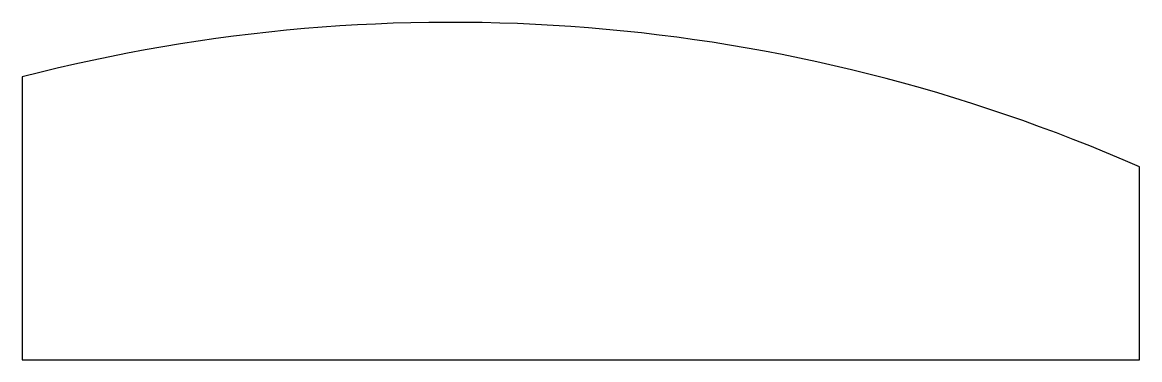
# Model space of a CAD drawing. Header units: inches. Extents: x -5.1 to 12.4, y 13.5 to 18.8.
import ezdxf

# ---------------------------------------------------------------- set-up
doc = ezdxf.new("R2010")
doc.units = ezdxf.units.IN
doc.layers.get('0').update_dxf_attribs({"linetype": 'CONTINUOUS'})

msp = doc.modelspace()

# ---------------------------------------------------------------- linework, layer by layer
msp.add_lwpolyline([(12.421, 16.548, 0.168433), (-5.079, 17.957), (-5.079, 13.528), (12.421, 13.528)], format="xyb", close=True)

doc.saveas('drawing.dxf')
